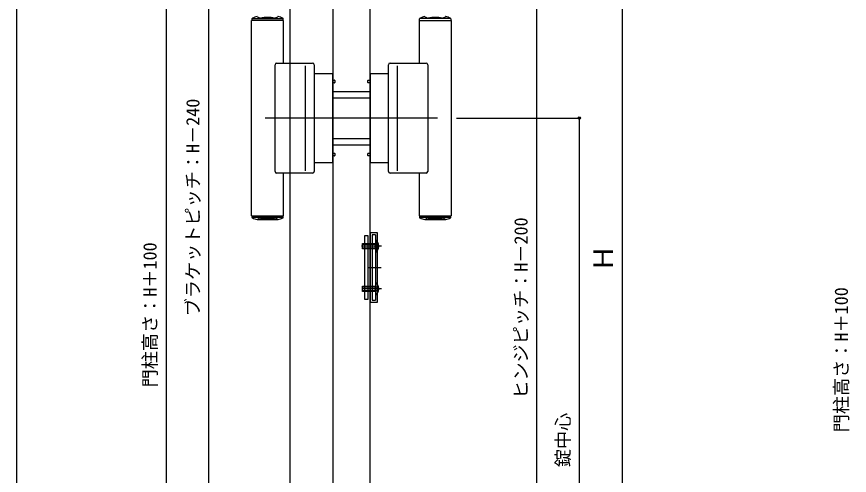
# Model space of a CAD drawing. Units: millimetres, scale not verified. Extents: x -875 to 875, y -1304 to 1298.
# Drawn here: x -875 to -95, y 185 to 615 of the extents above; entities that cross this region are included whole.
import ezdxf
from ezdxf.enums import TextEntityAlignment as Align

# ---------------------------------------------------------------- set-up
doc = ezdxf.new("R2010")
doc.units = ezdxf.units.MM
doc.header["$LTSCALE"] = 6
for name, color, linetype in [('0-5_YKK_12', 2, 'Continuous'), ('0-6_YKK_13', 4, 'Continuous'), ('0-8_YKK_D', 6, 'Continuous'), ('0-9_YKK_ZWAK', 7, 'Continuous')]:
    doc.layers.add(name, color=color, linetype=linetype)
doc.styles.add('ＭＳ ゴシック', font='')
doc.styles.get('ＭＳ ゴシック').set_extended_font_data('MS Gothic')

msp = doc.modelspace()

# ---------------------------------------------------------------- linework, layer by layer
at = {"layer": '0-5_YKK_12'}
for p, q in [((-544, 175.1), (-544, 744.1)), ((-480.807, 519.6), (-642.341, 519.6))]:
    msp.add_line(p, q, dxfattribs=at)
for points in [[(-619, 859.6), (-619, 856.1), (-619, -120.4)], [(-544, 839.6), (-579, 839.6), (-579, -60.4)]]:
    msp.add_lwpolyline(points, dxfattribs=at)
at = {"layer": '0-6_YKK_13'}
for p, q in [((-655, 428.1), (-655, 611.1)), ((-654.7, 612.469), (-654.7, 611.1)), ((-625.3, 611.1), (-625.3, 612.469)), ((-625, 571.1), (-625, 611.1)), ((-498, 611.1), (-498, 571.1)), ((-498, 611.1), (-468, 611.1)), ((-497.7, 611.1), (-497.7, 612.469)), ((-469.282, 612.906), (-496.718, 612.906)), ((-468.3, 612.469), (-468.3, 611.1)), ((-468, 611.1), (-468, 428.1)), ((-633, 469.6), (-633, 569.6)), ((-606.603, 571.1), (-597.76, 571.1)), ((-596.26, 569.6), (-596.26, 469.6)), ((-526.74, 469.6), (-526.74, 569.6)), ((-525.24, 571.1), (-516.397, 571.1)), ((-516.397, 571.1), (-491.5, 571.1)), ((-490, 569.6), (-490, 469.6)), ((-604.65, 568.5), (-604.65, 470.25)), ((-518.35, 470.25), (-518.35, 568.5)), ((-579, 561.1), (-596.26, 561.1)), ((-579, 478.1), (-579, 561.1)), ((-579, 555.1), (-577.3, 555.1)), ((-577, 554.8), (-577, 552.9)), ((-546, 552.9), (-546, 554.8)), ((-545.7, 555.1), (-544, 555.1)), ((-526.74, 561.1), (-544, 561.1)), ((-544, 561.1), (-544, 478.1)), ((-577.3, 552.6), (-579, 552.6)), ((-544, 552.6), (-545.7, 552.6)), ((-579, 544.6), (-544, 544.6)), ((-579, 538.6), (-544, 538.6)), ((-579, 500.6), (-544, 500.6)), ((-579, 494.6), (-544, 494.6)), ((-579, 486.6), (-577.3, 486.6)), ((-577.3, 484.1), (-579, 484.1)), ((-577, 486.3), (-577, 484.4)), ((-546, 484.4), (-546, 486.3)), ((-545.7, 486.6), (-544, 486.6)), ((-544, 484.1), (-545.7, 484.1)), ((-596.26, 478.1), (-579, 478.1)), ((-544, 478.1), (-526.74, 478.1)), ((-625, 428.1), (-625, 468.1)), ((-597.76, 468.1), (-606.603, 468.1)), ((-516.397, 468.1), (-525.24, 468.1)), ((-491.5, 468.1), (-516.397, 468.1)), ((-498, 468.1), (-498, 428.1)), ((-655, 428.1), (-653, 428.1)), ((-654.7, 428.1), (-654.7, 426.731)), ((-625.3, 426.731), (-625.3, 428.1)), ((-498, 428.1), (-470, 428.1)), ((-497.7, 428.1), (-497.7, 426.731)), ((-469.282, 426.294), (-496.718, 426.294)), ((-492.75, 424.6), (-473.25, 424.6)), ((-470, 428.1), (-468, 428.1)), ((-468.3, 426.731), (-468.3, 428.1)), ((-544, 411.6), (-544, 347.6)), ((-537.5, 412.1), (-543.5, 412.1)), ((-539, 410.1), (-542, 410.1)), ((-542, 410.1), (-542, 349.1)), ((-539, 410.1), (-539, 349.1)), ((-537, 347.6), (-537, 411.6)), ((-533.4, 399.6), (-552, 399.6)), ((-551, 401.443), (-539, 401.443)), ((-539, 397.757), (-551, 397.757)), ((-538.489, 405.5), (-539, 405.5)), ((-539, 397.1), (-539, 402.1)), ((-546.5, 379.6), (-533.5, 379.6)), ((-533.4, 359.6), (-551.5, 359.6)), ((-551, 361.443), (-539, 361.443)), ((-539, 362.1), (-539, 357.1)), ((-539, 357.757), (-551, 357.757)), ((-538.489, 353.7), (-539, 353.7)), ((-543.5, 347.1), (-537.5, 347.1)), ((-542, 349.1), (-539, 349.1))]:
    msp.add_line(p, q, dxfattribs=at)
for points in [[(-625, 611.1), (-644, 611.1), (-655, 611.1)], [(-653.718, 612.906), (-644, 612.906), (-626.282, 612.906)], [(-631.5, 571.1), (-619.051, 571.1), (-606.603, 571.1)], [(-606.603, 468.1), (-619.051, 468.1), (-631.5, 468.1)], [(-626.282, 426.294), (-644, 426.294), (-653.718, 426.294)], [(-653, 428.1), (-644, 428.1), (-625, 428.1)], [(-649.75, 424.6), (-644, 424.6), (-630.25, 424.6)], [(-539, 397.1), (-551, 397.1), (-551, 402.1), (-539, 402.1)], [(-536.284, 402.05), (-538.949, 400.75), (-539.56, 399.6)], [(-536.284, 397.15), (-538.949, 398.45), (-539.56, 399.6)], [(-538.489, 405.5), (-538.489, 393.7), (-539, 393.7)], [(-539, 357.1), (-551, 357.1), (-551, 362.1), (-539, 362.1)], [(-536.284, 362.05), (-538.949, 360.75), (-539.56, 359.6)], [(-536.284, 357.15), (-538.949, 358.45), (-539.56, 359.6)], [(-538.489, 353.7), (-538.489, 365.5), (-539, 365.5)]]:
    msp.add_lwpolyline(points, dxfattribs=at)
msp.add_lwpolyline([(-549, 409.6), (-546, 409.6), (-546, 349.6), (-549, 349.6)], close=True, dxfattribs=at)
for centre, radius, start, end in [((-653.9, 612.469), 0.8, 110.76843, 180), ((-640, 575.816), 40, 104.21682, 110.76843), ((-649.75, 614.3), 0.3, 90, 104.21682), ((-649.75, 614.3), 0.3, 61.29529, 90), ((-640, 632.105), 20, 241.29529, 250.4307), ((-646.598, 613.543), 0.3, 250.4307, 279.9206), ((-640, 575.816), 38, 80.0794, 99.9206), ((-633.402, 613.543), 0.3, 260.0794, 289.5693), ((-640, 632.105), 20, 289.5693, 298.70471), ((-630.25, 614.3), 0.3, 90, 118.70471), ((-630.25, 614.3), 0.3, 75.78318, 90), ((-640, 575.816), 40, 69.23157, 75.78318), ((-626.1, 612.469), 0.8, 0, 69.23157), ((-496.9, 612.469), 0.8, 110.76843, 180), ((-483, 575.816), 40, 104.21682, 110.76843), ((-492.75, 614.3), 0.3, 90, 104.21682), ((-492.75, 614.3), 0.3, 61.29529, 90), ((-483, 632.105), 20, 241.29529, 250.4307), ((-489.598, 613.543), 0.3, 250.4307, 279.9206), ((-483, 575.816), 38, 80.0794, 99.9206), ((-476.402, 613.543), 0.3, 260.0794, 289.5693), ((-483, 632.105), 20, 289.5693, 298.70471), ((-473.25, 614.3), 0.3, 90, 118.70471), ((-473.25, 614.3), 0.3, 75.78318, 90), ((-483, 575.816), 40, 69.23157, 75.78318), ((-469.1, 612.469), 0.8, 0, 69.23157), ((-631.5, 569.6), 1.5, 90, 180), ((-597.76, 569.6), 1.5, 0, 90), ((-525.24, 569.6), 1.5, 90, 180), ((-491.5, 569.6), 1.5, 0, 90), ((-577.3, 554.8), 0.3, 0, 90), ((-545.7, 554.8), 0.3, 90, 180), ((-577.3, 552.9), 0.3, 270, 0), ((-545.7, 552.9), 0.3, 180, 270), ((-577.3, 486.3), 0.3, 0, 90), ((-577.3, 484.4), 0.3, 270, 0), ((-545.7, 486.3), 0.3, 90, 180), ((-545.7, 484.4), 0.3, 180, 270), ((-631.5, 469.6), 1.5, 180, 270), ((-597.76, 469.6), 1.5, 270, 0), ((-525.24, 469.6), 1.5, 180, 270), ((-491.5, 469.6), 1.5, 270, 0), ((-653.9, 426.731), 0.8, 180, 249.23157), ((-640, 463.384), 40, 249.23157, 255.78318), ((-649.75, 424.9), 0.3, 255.78318, 270), ((-649.75, 424.9), 0.3, 270, 298.70471), ((-640, 407.095), 20, 109.5693, 118.70471), ((-646.598, 425.657), 0.3, 80.0794, 109.5693), ((-640, 463.384), 38, 260.0794, 279.9206), ((-633.402, 425.657), 0.3, 70.4307, 99.9206), ((-640, 407.095), 20, 61.29529, 70.4307), ((-630.25, 424.9), 0.3, 241.29529, 270), ((-630.25, 424.9), 0.3, 270, 284.21682), ((-640, 463.384), 40, 284.21682, 290.76843), ((-626.1, 426.731), 0.8, 290.76843, 0), ((-496.9, 426.731), 0.8, 180, 249.23157), ((-483, 463.384), 40, 249.23157, 255.78318), ((-492.75, 424.9), 0.3, 255.78318, 270), ((-492.75, 424.9), 0.3, 270, 298.70471), ((-483, 407.095), 20, 109.5693, 118.70471), ((-489.598, 425.657), 0.3, 80.0794, 109.5693), ((-483, 463.384), 38, 260.0794, 279.9206), ((-476.402, 425.657), 0.3, 70.4307, 99.9206), ((-483, 407.095), 20, 61.29529, 70.4307), ((-473.25, 424.9), 0.3, 241.29529, 270), ((-473.25, 424.9), 0.3, 270, 284.21682), ((-483, 463.384), 40, 284.21682, 290.76843), ((-469.1, 426.731), 0.8, 290.76843, 0), ((-543.5, 411.6), 0.5, 90, 180), ((-537.5, 411.6), 0.5, 360, 90), ((-543.917, 399.6), 8.017, 30.36773, 47.38323), ((-543.917, 399.6), 8.017, 329.63227, 30.36773), ((-543.917, 399.6), 8.017, 312.61677, 329.63227), ((-543.917, 359.6), 8.017, 30.36773, 47.38323), ((-543.917, 359.6), 8.017, 329.63227, 30.36773), ((-543.917, 359.6), 8.017, 312.61677, 329.63227), ((-543.5, 347.6), 0.5, 180, 270), ((-537.5, 347.6), 0.5, 270, 0)]:
    msp.add_arc(centre, radius, start, end, dxfattribs=at)
at = {"layer": '0-8_YKK_D'}
for p, q in [((-735, 859.6), (-735, -140.4)), ((-308, 822.1), (-308, -42.9)), ((-695, 129.6), (-695, 789.6)), ((-388, 714.6), (-388, 14.6)), ((-463.171, 519.6), (-347, 519.6)), ((-348, 519.6), (-348, -60.4))]:
    msp.add_line(p, q, dxfattribs=at)
msp.add_circle((-348, 519.6), 1.075, dxfattribs=at)
at = {"layer": '0-9_YKK_ZWAK'}
msp.add_line((-875, 1245.6), (-875, -1304.4), dxfattribs=at)

# ---------------------------------------------------------------- texts
at = {"layer": '0-8_YKK_D', "style": 'ＭＳ ゴシック'}
for s, height, p in [('ブラケットピッチ：H－240', 12.46, (-700.028, 333.887)), ('ヒンジピッチ：H－200', 12.46, (-392.739, 256.66)), ('門柱高さ：H＋100', 12.46, (-740.222, 267.259)), ('Ｈ', 18.33, (-311, 375.68)), ('門柱高さ：H＋100', 12.46, (-92.722, 225.259)), ('錠中心', 12.46, (-353.415, 192.557))]:
    msp.add_text(s, height=height, rotation=90, dxfattribs=at).set_placement(p, align=Align.BOTTOM_LEFT)

doc.saveas('drawing.dxf')
